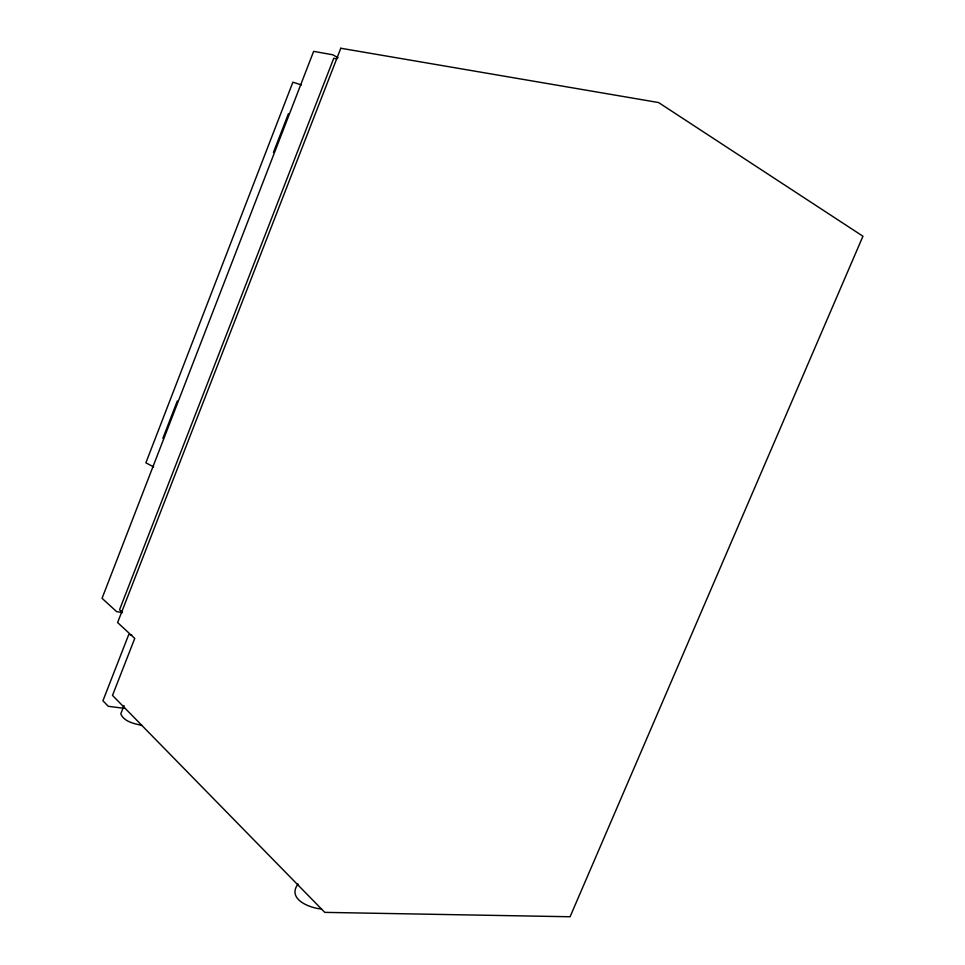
<?xml version="1.0" encoding="UTF-8"?>
<svg xmlns="http://www.w3.org/2000/svg" width="965" height="965" viewBox="0 0 965 965"><rect width="100%" height="100%" fill="white"/><g stroke="black" fill="none" stroke-linecap="round" stroke-linejoin="round"><path stroke-width="1.45" d="M162.868 438.351L177.307 401.006M273.421 152.506L288.463 113.629M124.015 705.596L120.794 713.823C123.858 721.699 134.412 723.75 141.915 725.403M298.028 884.049C286.653 899.054 309.874 908.222 321.514 908.958M124.702 708.406L108.249 706.296L102.941 700.759L128.779 634.451L131.759 634.958M122.483 612.642L116.572 611.581L102.049 598.312L313.637 51.362L332.768 54.776L338.04 57.683M336.701 58.805L333.757 58.274L119.564 609.711L122.362 612.256M153.652 466.903L145.872 462.814L292.89 82.182L301.442 84.932M340.802 48.25L117.609 622.546L134.75 638.408L112.507 695.415L324.771 912.371L570.086 916.75L862.951 236.232L658.564 102.543L340.802 48.25"/></g></svg>
